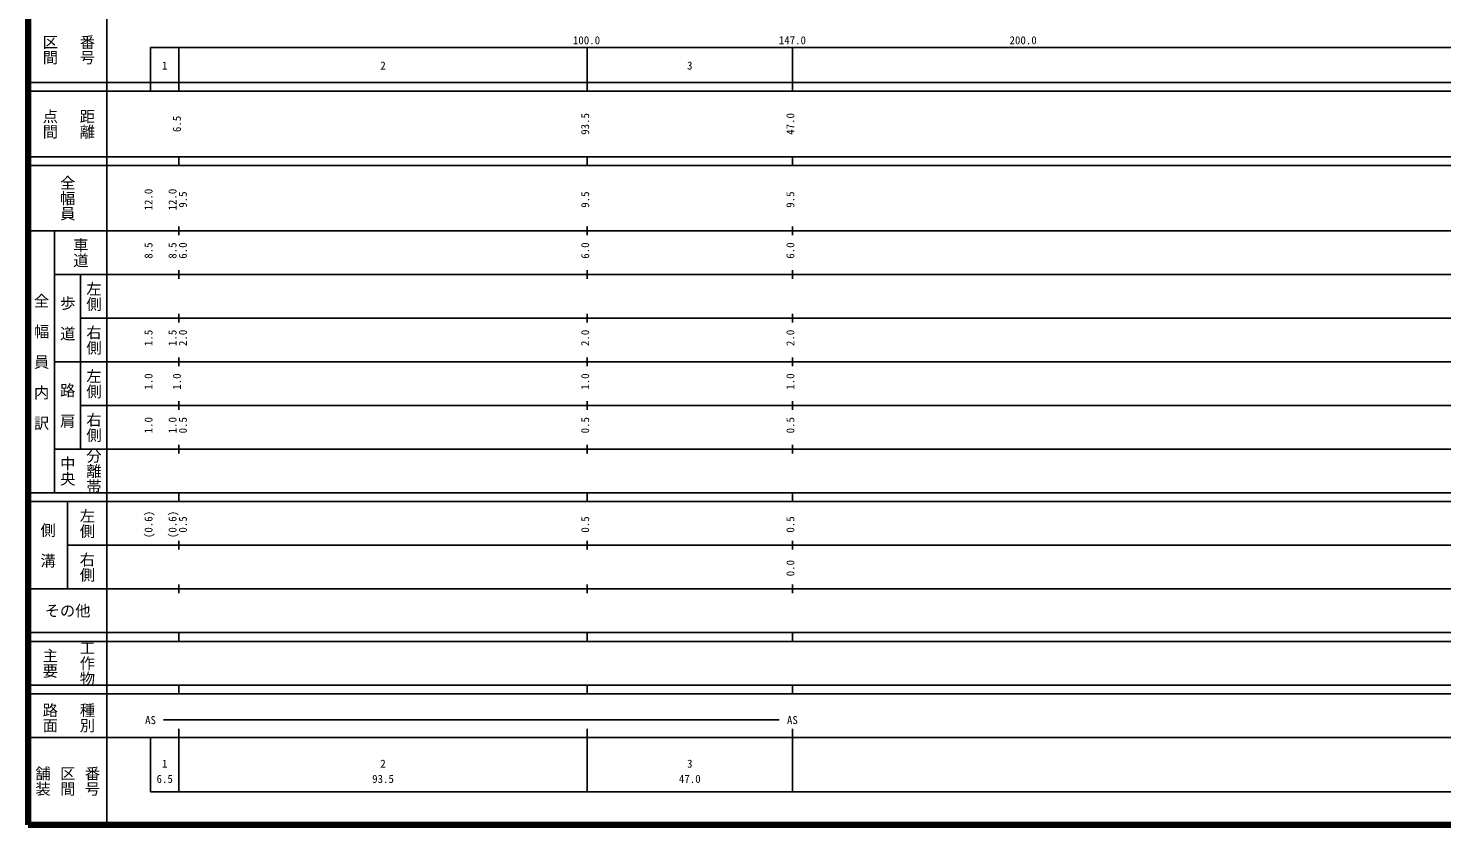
# Model space of a CAD drawing. Units: millimetres on the paper, enlarged 1000 times. Extents: x 40000 to 680000, y 20000 to 380000.
# Drawn here: x 40000 to 363711, y 20000 to 202409 of the extents above; entities that cross this region are included whole.
import ezdxf
from ezdxf.enums import TextEntityAlignment as Align

# ---------------------------------------------------------------- set-up
doc = ezdxf.new("R2010")
doc.units = ezdxf.units.MM
doc.header["$LTSCALE"] = 1000
doc.layers.add('M-TTL', color=2, linetype='Continuous', lineweight=140)
doc.layers.add('M-TTL-BAND', color=7, linetype='Continuous', lineweight=25)
doc.styles.add('@ＭＳ ゴシック', font='')
doc.styles.add('ＭＳ ゴシック', font='')
doc.styles.get('@ＭＳ ゴシック').set_extended_font_data('@MS Gothic')
doc.styles.get('ＭＳ ゴシック').set_extended_font_data('MS Gothic')

msp = doc.modelspace()

# ---------------------------------------------------------------- linework, layer by layer
at = {"layer": 'M-TTL'}
for p, q in [((40000, 380000), (40000, 20000)), ((40000, 20000), (680000, 20000))]:
    msp.add_line(p, q, dxfattribs=at)
at = {"layer": 'M-TTL-BAND'}
for p, q in [((58000, 370000), (58000, 20000)), ((68000, 198000), (579000, 198000)), ((68000, 198000), (68000, 188000)), ((74500, 188000), (74500, 198000)), ((168000, 188000), (168000, 198000)), ((168000, 188000), (168000, 198000)), ((215000, 188000), (215000, 198000)), ((40000, 190000), (579000, 190000)), ((40000, 188000), (579000, 188000)), ((40000, 173000), (579000, 173000)), ((74500, 171000), (74500, 173000)), ((74500, 171000), (74500, 173000)), ((168000, 171000), (168000, 173000)), ((168000, 171000), (168000, 173000)), ((215000, 171000), (215000, 173000)), ((40000, 171000), (579000, 171000)), ((40000, 156000), (579000, 156000)), ((46000, 96000), (46000, 156000)), ((74500, 155000), (74500, 157000)), ((74500, 155000), (74500, 157000)), ((168000, 155000), (168000, 157000)), ((168000, 155000), (168000, 157000)), ((215000, 155000), (215000, 157000)), ((46000, 146000), (579000, 146000)), ((52000, 146000), (52000, 106000)), ((74500, 145000), (74500, 147000)), ((74500, 145000), (74500, 147000)), ((168000, 145000), (168000, 147000)), ((168000, 145000), (168000, 147000)), ((215000, 145000), (215000, 147000)), ((52000, 136000), (579000, 136000)), ((74500, 135000), (74500, 137000)), ((74500, 135000), (74500, 137000)), ((168000, 135000), (168000, 137000)), ((168000, 135000), (168000, 137000)), ((215000, 135000), (215000, 137000)), ((74500, 125000), (74500, 127000)), ((74500, 125000), (74500, 127000)), ((168000, 125000), (168000, 127000)), ((168000, 125000), (168000, 127000)), ((215000, 125000), (215000, 127000)), ((46000, 126000), (579000, 126000)), ((74500, 115000), (74500, 117000)), ((74500, 115000), (74500, 117000)), ((168000, 115000), (168000, 117000)), ((168000, 115000), (168000, 117000)), ((215000, 115000), (215000, 117000)), ((52000, 116000), (579000, 116000)), ((74500, 105000), (74500, 107000)), ((74500, 105000), (74500, 107000)), ((168000, 105000), (168000, 107000)), ((168000, 105000), (168000, 107000)), ((215000, 105000), (215000, 107000)), ((46000, 106000), (579000, 106000)), ((40000, 96000), (579000, 96000)), ((40000, 94000), (579000, 94000)), ((49000, 94000), (49000, 74000)), ((74500, 94000), (74500, 96000)), ((74500, 94000), (74500, 96000)), ((168000, 94000), (168000, 96000)), ((168000, 94000), (168000, 96000)), ((215000, 94000), (215000, 96000)), ((74500, 83000), (74500, 85000)), ((74500, 83000), (74500, 85000)), ((168000, 83000), (168000, 85000)), ((168000, 83000), (168000, 85000)), ((215000, 83000), (215000, 85000)), ((49000, 84000), (579000, 84000)), ((74500, 73000), (74500, 75000)), ((74500, 73000), (74500, 75000)), ((168000, 73000), (168000, 75000)), ((168000, 73000), (168000, 75000)), ((215000, 73000), (215000, 75000)), ((40000, 74000), (579000, 74000)), ((40000, 64000), (579000, 64000)), ((40000, 62000), (579000, 62000)), ((74500, 62000), (74500, 64000)), ((74500, 62000), (74500, 64000)), ((168000, 62000), (168000, 64000)), ((168000, 62000), (168000, 64000)), ((215000, 62000), (215000, 64000)), ((40000, 52000), (579000, 52000)), ((74500, 50000), (74500, 52000)), ((74500, 50000), (74500, 52000)), ((168000, 50000), (168000, 52000)), ((168000, 50000), (168000, 52000)), ((215000, 50000), (215000, 52000)), ((215000, 50000), (215000, 52000)), ((40000, 50000), (579000, 50000)), ((71000, 44000), (212000, 44000)), ((40000, 40000), (579000, 40000)), ((68000, 40000), (68000, 27500)), ((74500, 27500), (74500, 42000)), ((168000, 27500), (168000, 42000)), ((168000, 27500), (168000, 42000)), ((215000, 27500), (215000, 42000)), ((68000, 27500), (579000, 27500))]:
    msp.add_line(p, q, dxfattribs=at)

# ---------------------------------------------------------------- texts
at = {"layer": 'M-TTL-BAND', "style": '@ＭＳ ゴシック'}
for s, p in [('番号', (53500, 197500)), ('区間', (45000, 197500)), ('点間', (45000, 180500)), ('距離', (53500, 180500)), ('全幅員', (49000, 163500)), ('車道', (52000, 151000)), ('左側', (55000, 141000)), ('全\u3000幅\u3000員\u3000内\u3000訳', (43000, 126000)), ('歩\u3000道', (49000, 136000)), ('右側', (55000, 131000)), ('左側', (55000, 121000)), ('路\u3000肩', (49000, 116000)), ('右側', (55000, 111000)), ('中央', (49000, 101000)), ('分離帯', (55000, 101000)), ('左側', (53500, 89000)), ('側\u3000溝', (44500, 84000)), ('右側', (53500, 79000)), ('工作物', (53500, 57000)), ('主要', (45000, 57000)), ('路面', (45000, 44500)), ('種別', (53500, 44500)), ('舗装', (43333, 30000)), ('区間', (49000, 30000)), ('番号', (54667, 30000))]:
    msp.add_text(s, height=2566, rotation=270, dxfattribs=at).set_placement(p, align=Align.MIDDLE_CENTER)
at = {"layer": 'M-TTL-BAND', "style": 'ＭＳ ゴシック'}
for s, p in [('100.0', (167844, 198195)), ('147.0', (215000, 198195)), ('200.0', (267844, 198195)), ('1', (71250, 192405)), ('2', (121250, 192405)), ('3', (191500, 192405)), ('AS', (68000, 42500)), ('AS', (215000, 42500)), ('1', (71250, 32523)), ('2', (121250, 32523)), ('3', (191500, 32523)), ('6.5', (71250, 29033)), ('93.5', (121250, 29033)), ('47.0', (191500, 29033))]:
    msp.add_text(s, height=1833, dxfattribs=at).set_placement(p, align=Align.BOTTOM_CENTER)
for s, p in [('6.5', (75500, 180500)), ('93.5', (169000, 180500)), ('47.0', (216000, 180500)), ('12.0', (69000, 163174)), ('12.0', (74500, 163174)), ('9.5', (76870, 163174)), ('9.5', (169000, 163174)), ('9.5', (216000, 163174)), ('8.5', (69000, 151500)), ('8.5', (74500, 151500)), ('6.0', (76870, 151500)), ('6.0', (169000, 151500)), ('6.0', (216000, 151500)), ('1.5', (69000, 131500)), ('1.5', (74500, 131500)), ('2.0', (76870, 131500)), ('2.0', (169000, 131500)), ('2.0', (216000, 131500)), ('1.0', (69000, 121500)), ('1.0', (75500, 121500)), ('1.0', (169000, 121500)), ('1.0', (216000, 121500)), ('1.0', (69000, 111500)), ('1.0', (74500, 111500)), ('0.5', (76870, 111500)), ('0.5', (169000, 111500)), ('0.5', (216000, 111500)), ('(0.6)', (69000, 88764)), ('(0.6)', (74500, 88764)), ('0.5', (76870, 88764)), ('0.5', (169000, 88764)), ('0.5', (216000, 88764)), ('0.0', (216000, 78764))]:
    msp.add_text(s, height=1833, rotation=90, dxfattribs=at).set_placement(p, align=Align.BOTTOM_CENTER)
msp.add_text('その他', height=2566, dxfattribs=at).set_placement((49000, 69000), align=Align.MIDDLE_CENTER)

doc.saveas('drawing.dxf')
